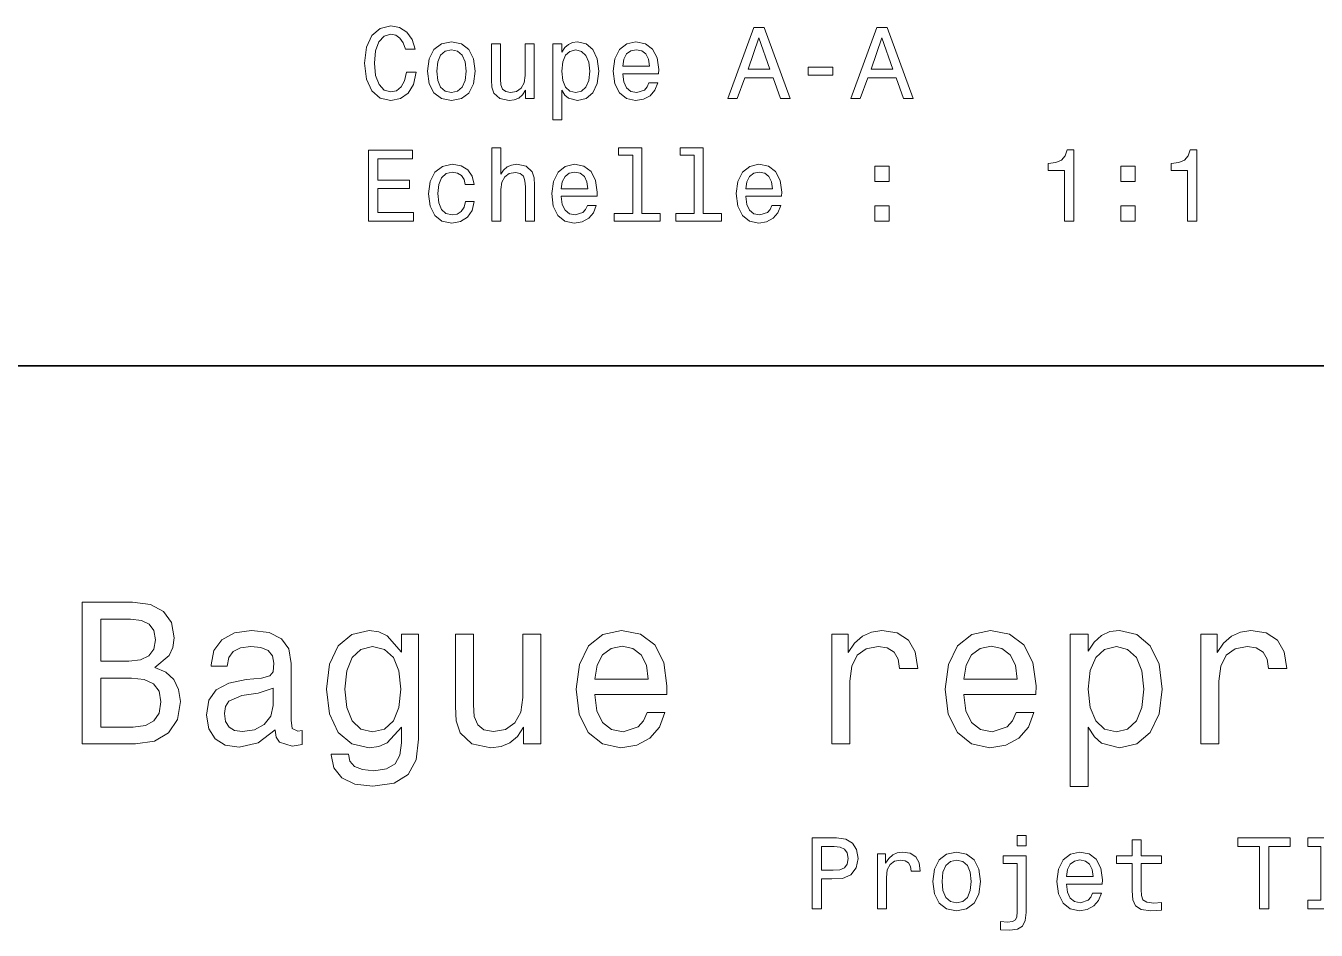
# Model space of a CAD drawing. Extents: x 0 to 297, y 0 to 210.
# Drawn here: x 142.2 to 205.9, y 42.1 to 86.8 of the extents above; entities that cross this region are included whole.
import ezdxf

# ---------------------------------------------------------------- set-up
doc = ezdxf.new("R2010")
doc.units = 0

msp = doc.modelspace()

# ---------------------------------------------------------------- linework, layer by layer
at = {"color": 7, "lineweight": 35}
msp.add_line((97, 70), (287, 70), dxfattribs=at)
at = {"color": 7, "lineweight": 13}
for points in [[(161.030579, 84.496071), (160.929703, 84.072441), (160.763275, 83.769844), (160.531296, 83.583244), (160.258957, 83.522728), (159.931152, 83.613503), (159.67395, 83.885841), (159.502472, 84.329643), (159.446991, 84.944916), (159.502472, 85.555145), (159.6689, 86.00399), (159.926102, 86.276329), (160.258957, 86.372147), (160.501038, 86.321716), (160.707809, 86.180504), (160.869186, 85.95356), (160.980133, 85.640884), (161.459244, 85.640884), (161.307953, 86.119987), (161.0457, 86.483101), (160.687637, 86.710045), (160.258957, 86.790741), (159.72438, 86.664658), (159.315872, 86.31163), (159.053619, 85.731659), (158.962845, 84.944916), (159.053619, 84.158173), (159.315872, 83.578201), (159.72438, 83.220131), (160.258957, 83.099098), (160.727982, 83.194916), (161.106216, 83.462204), (161.373505, 83.90097), (161.514725, 84.496071)], [(176.896561, 83.194916), (177.360535, 83.194916), (177.728699, 84.223732), (179.125671, 84.223732), (179.493835, 83.194916), (179.967896, 83.194916), (178.68692, 86.699959), (178.172501, 86.699959)], [(182.968613, 83.194916), (183.432587, 83.194916), (183.800751, 84.223732), (185.197723, 84.223732), (185.565872, 83.194916), (186.039932, 83.194916), (184.758957, 86.699959), (184.244553, 86.699959)], [(162.074524, 84.546501), (162.155212, 83.931229), (162.387207, 83.477333), (162.755356, 83.194916), (163.249588, 83.099098), (163.738785, 83.194916), (164.106934, 83.47229), (164.338928, 83.926186), (164.424667, 84.546501), (164.338928, 85.161774), (164.106934, 85.620705), (163.738785, 85.898087), (163.249588, 85.998947), (162.755356, 85.898087), (162.387207, 85.615662), (162.155212, 85.161774)], [(168.696274, 85.484543), (168.696274, 85.90313), (168.252472, 85.90313), (168.252472, 82.145927), (168.696274, 82.145927), (168.696274, 83.608459), (168.852615, 83.371429), (169.029129, 83.215088), (169.472931, 83.099098), (169.896561, 83.194916), (170.229416, 83.482376), (170.446274, 83.936272), (170.526962, 84.551544), (170.446274, 85.161774), (170.229416, 85.615662), (169.896561, 85.898087), (169.472931, 85.998947), (169.230865, 85.968689), (169.024094, 85.872871), (168.84758, 85.711487)], [(171.702042, 84.420418), (173.477264, 84.420418), (173.4823, 84.62719), (173.401611, 85.207161), (173.179703, 85.640884), (172.826675, 85.90313), (172.357666, 85.998947), (171.898727, 85.898087), (171.5457, 85.615662), (171.318756, 85.156731), (171.238068, 84.551544), (171.313721, 83.931229), (171.540665, 83.477333), (171.888641, 83.194916), (172.342529, 83.099098), (172.735901, 83.164658), (173.05867, 83.336128), (173.2957, 83.608459), (173.43187, 83.971573), (172.993103, 83.971573), (172.902328, 83.769844), (172.77121, 83.618546), (172.39801, 83.497513), (172.110535, 83.552986), (171.893677, 83.7295), (171.752472, 84.01696), (171.702042, 84.405289)], [(177.890076, 84.652405), (178.429703, 86.195633), (178.96933, 84.652405)], [(183.962128, 84.652405), (184.501755, 86.195633), (185.041382, 84.652405)], [(162.528412, 84.551544), (162.573792, 85.005432), (162.715012, 85.333244), (162.941956, 85.534973), (163.249588, 85.605576), (163.552185, 85.534973), (163.779129, 85.338287), (163.920334, 85.005432), (163.970779, 84.551544), (163.920334, 84.092613), (163.779129, 83.759758), (163.552185, 83.558029), (163.249588, 83.49247), (162.941956, 83.558029), (162.715012, 83.759758), (162.573792, 84.092613)], [(167.329559, 85.90313), (166.885757, 85.90313), (166.885757, 84.339729), (166.835327, 83.976616), (166.689072, 83.714371), (166.462128, 83.552986), (166.164581, 83.502556), (165.927551, 83.5429), (165.776245, 83.663933), (165.690521, 83.870705), (165.670334, 84.163216), (165.670334, 85.90313), (165.226532, 85.90313), (165.226532, 84.122871), (165.241669, 83.764801), (165.337494, 83.467247), (165.62999, 83.194916), (166.099014, 83.099098), (166.351181, 83.134399), (166.568039, 83.225174), (166.754639, 83.381516), (166.90593, 83.608459), (166.90593, 83.194916), (167.329559, 83.194916)], [(169.397293, 83.497513), (169.099731, 83.563072), (168.882874, 83.764801), (168.746704, 84.092613), (168.701324, 84.551544), (168.746704, 85.005432), (168.882874, 85.333244), (169.099731, 85.52993), (169.397293, 85.600533), (169.669617, 85.52993), (169.886475, 85.328201), (170.022644, 85.000389), (170.073074, 84.551544), (170.022644, 84.097656), (169.886475, 83.764801), (169.669617, 83.563072)], [(171.702042, 84.793617), (171.757523, 85.141602), (171.893677, 85.398804), (172.100464, 85.555145), (172.372787, 85.610619), (172.640076, 85.555145), (172.846848, 85.398804), (172.972931, 85.141602), (173.018326, 84.793617)], [(180.855499, 84.349815), (182.075958, 84.349815), (182.075958, 84.74823), (180.855499, 84.74823)], [(159.154495, 77.148087), (161.373505, 77.148087), (161.373505, 77.571716), (159.618469, 77.571716), (159.618469, 78.756874), (161.18187, 78.756874), (161.18187, 79.175461), (159.618469, 79.175461), (159.618469, 80.224457), (161.33316, 80.224457), (161.33316, 80.648087), (159.154495, 80.648087)], [(165.241669, 77.148087), (165.685471, 77.148087), (165.685471, 78.711487), (165.730865, 79.069557), (165.877106, 79.331802), (166.104065, 79.493187), (166.406647, 79.553703), (166.648727, 79.503273), (166.800018, 79.367104), (166.875671, 79.14016), (166.900894, 78.83757), (166.900894, 77.148087), (167.344696, 77.148087), (167.344696, 78.928345), (167.324524, 79.286415), (167.233734, 79.583969), (166.936188, 79.8563), (166.472214, 79.952118), (166.220047, 79.916817), (166.003189, 79.820999), (165.82164, 79.669701), (165.685471, 79.462929), (165.685471, 80.769127), (165.241669, 80.769127)], [(172.196274, 80.395927), (172.196274, 77.521286), (171.283447, 77.521286), (171.283447, 77.148087), (173.547867, 77.148087), (173.547867, 77.521286), (172.640076, 77.521286), (172.640076, 80.769127), (171.500305, 80.769127), (171.500305, 80.395927)], [(175.2323, 80.395927), (175.2323, 77.521286), (174.319473, 77.521286), (174.319473, 77.148087), (176.583893, 77.148087), (176.583893, 77.521286), (175.676102, 77.521286), (175.676102, 80.769127), (174.536331, 80.769127), (174.536331, 80.395927)], [(193.519043, 77.148087), (193.977966, 77.148087), (193.977966, 80.673302), (193.63504, 80.673302), (193.54425, 80.365669), (193.362701, 80.15889), (193.085327, 80.037857), (192.702042, 79.997513), (192.702042, 79.639442), (193.519043, 79.639442)], [(199.591095, 77.148087), (200.050018, 77.148087), (200.050018, 80.673302), (199.707077, 80.673302), (199.616302, 80.365669), (199.434753, 80.15889), (199.157364, 80.037857), (198.774078, 79.997513), (198.774078, 79.639442), (199.591095, 79.639442)], [(163.93042, 78.958603), (164.369186, 78.958603), (164.278412, 79.362061), (164.061554, 79.679787), (163.723648, 79.876472), (163.284897, 79.952118), (162.800751, 79.851257), (162.432587, 79.568832), (162.200607, 79.109901), (162.119904, 78.494629), (162.195557, 77.884399), (162.422501, 77.430504), (162.780579, 77.148087), (163.26976, 77.052269), (163.703476, 77.127914), (164.041382, 77.339729), (164.273361, 77.672585), (164.374237, 78.116386), (163.950607, 78.116386), (163.874954, 77.833969), (163.733734, 77.622147), (163.532013, 77.491028), (163.284897, 77.450684), (162.977264, 77.516243), (162.755356, 77.717972), (162.619186, 78.045784), (162.573792, 78.509758), (162.619186, 78.963646), (162.760391, 79.291458), (162.98735, 79.493187), (163.284897, 79.563789), (163.547134, 79.518402), (163.743835, 79.402412), (163.874954, 79.21077)], [(168.666016, 78.373589), (170.441238, 78.373589), (170.446274, 78.58036), (170.365585, 79.160332), (170.143677, 79.594055), (169.790665, 79.8563), (169.32164, 79.952118), (168.862701, 79.851257), (168.509674, 79.568832), (168.28273, 79.109901), (168.202042, 78.504715), (168.277695, 77.884399), (168.504639, 77.430504), (168.852615, 77.148087), (169.306503, 77.052269), (169.699875, 77.117828), (170.022644, 77.289299), (170.259674, 77.56163), (170.395844, 77.924744), (169.957092, 77.924744), (169.866302, 77.723015), (169.735184, 77.571716), (169.361984, 77.450684), (169.074524, 77.506157), (168.857666, 77.682671), (168.716446, 77.970131), (168.666016, 78.358459)], [(177.774094, 78.373589), (179.549301, 78.373589), (179.554352, 78.58036), (179.473663, 79.160332), (179.251755, 79.594055), (178.898727, 79.8563), (178.429703, 79.952118), (177.970779, 79.851257), (177.617752, 79.568832), (177.390808, 79.109901), (177.310104, 78.504715), (177.385757, 77.884399), (177.612701, 77.430504), (177.960693, 77.148087), (178.414581, 77.052269), (178.807953, 77.117828), (179.130722, 77.289299), (179.367752, 77.56163), (179.503906, 77.924744), (179.065155, 77.924744), (178.97438, 77.723015), (178.843246, 77.571716), (178.470047, 77.450684), (178.182587, 77.506157), (177.965729, 77.682671), (177.824524, 77.970131), (177.774094, 78.358459)], [(184.153778, 79.104858), (184.849731, 79.104858), (184.849731, 79.8563), (184.153778, 79.8563)], [(196.297852, 79.104858), (196.99382, 79.104858), (196.99382, 79.8563), (196.297852, 79.8563)], [(168.666016, 78.746788), (168.721497, 79.094772), (168.857666, 79.351974), (169.064438, 79.508316), (169.336761, 79.563789), (169.604065, 79.508316), (169.810837, 79.351974), (169.936905, 79.094772), (169.9823, 78.746788)], [(177.774094, 78.746788), (177.829559, 79.094772), (177.965729, 79.351974), (178.172501, 79.508316), (178.444839, 79.563789), (178.712128, 79.508316), (178.9189, 79.351974), (179.044983, 79.094772), (179.090363, 78.746788)], [(184.153778, 77.148087), (184.849731, 77.148087), (184.849731, 77.899529), (184.153778, 77.899529)], [(196.297852, 77.148087), (196.99382, 77.148087), (196.99382, 77.899529), (196.297852, 77.899529)], [(148.612396, 55.115993), (149.318451, 55.701008), (149.5, 56.094379), (149.560516, 56.578529), (149.429398, 57.335014), (149.036026, 57.879681), (148.400574, 58.212536), (147.51297, 58.333572), (145.021622, 58.333572), (145.021622, 51.333572), (147.65419, 51.333572), (148.592224, 51.474781), (149.288193, 51.888329), (149.721909, 52.543945), (149.873199, 53.431557), (149.782425, 54.026657), (149.540344, 54.520893), (149.146973, 54.884003)], [(147.321335, 55.428673), (145.94957, 55.428673), (145.94957, 57.496395), (147.402023, 57.496395), (147.946686, 57.435879), (148.329971, 57.254322), (148.561966, 56.941643), (148.642654, 56.477665), (148.55188, 56.013687), (148.309799, 55.690922), (147.896255, 55.489193)], [(154.553314, 52.039623), (154.553314, 52.009365), (154.603745, 51.666424), (154.755051, 51.424351), (155.390503, 51.232708), (155.884735, 51.3134), (155.884735, 51.999279), (155.672913, 51.969021), (155.390503, 52.100143), (155.340057, 52.503601), (155.340057, 55.307636), (155.219025, 56.023773), (154.865997, 56.528095), (154.250732, 56.830688), (153.383286, 56.941643), (152.536026, 56.820602), (151.910675, 56.477665), (151.517303, 55.943081), (151.386169, 55.23703), (151.386169, 55.176514), (152.182999, 55.176514), (152.253601, 55.600143), (152.47551, 55.902737), (152.838623, 56.084293), (153.353027, 56.1549), (153.84726, 56.104465), (154.200287, 55.953171), (154.412109, 55.690922), (154.482712, 55.327808), (154.442368, 54.904179), (154.280991, 54.692364), (153.877533, 54.591499), (153.121048, 54.510807), (152.253601, 54.32925), (151.638336, 54.006485), (151.275223, 53.502159), (151.164276, 52.755764), (151.265137, 52.090057), (151.57782, 51.595821), (152.082138, 51.283138), (152.778107, 51.172188), (153.716141, 51.384007)], [(161.623932, 51.575645), (161.623932, 56.75), (160.776657, 56.75), (160.776657, 55.872478), (160.080704, 56.669308), (159.657074, 56.871037), (159.182999, 56.941643), (158.325653, 56.739914), (157.659943, 56.175072), (157.226227, 55.267288), (157.074936, 54.046829), (157.226227, 52.81628), (157.659943, 51.908501), (158.325653, 51.333572), (159.182999, 51.14193), (159.667145, 51.212536), (160.070618, 51.394093), (160.776657, 52.160664), (160.776657, 51.394093), (160.695969, 50.788902), (160.474075, 50.355186), (160.050446, 50.103024), (159.414993, 50.012245), (158.860229, 50.072765), (158.466858, 50.224064), (158.234879, 50.486309), (158.164276, 50.839336), (157.306915, 50.839336), (157.306915, 50.798988), (157.438049, 50.153458), (157.841507, 49.669308), (158.48703, 49.356628), (159.364563, 49.245674), (160.413544, 49.396973), (161.109512, 49.820602), (161.502884, 50.556915)], [(167.655624, 56.75), (166.768021, 56.75), (166.768021, 53.623199), (166.667145, 52.896973), (166.374649, 52.372478), (165.920761, 52.049709), (165.325653, 51.948845), (164.851593, 52.029537), (164.548996, 52.271614), (164.377533, 52.685158), (164.337189, 53.270172), (164.337189, 56.75), (163.44957, 56.75), (163.44957, 53.18948), (163.479828, 52.473343), (163.671478, 51.878242), (164.256485, 51.333572), (165.194534, 51.14193), (165.698853, 51.212536), (166.132568, 51.394093), (166.505768, 51.706772), (166.808365, 52.160664), (166.808365, 51.333572), (167.655624, 51.333572)], [(170.328537, 53.78458), (173.878967, 53.78458), (173.889053, 54.198124), (173.727676, 55.358067), (173.283875, 56.225502), (172.57782, 56.75), (171.639771, 56.941643), (170.721909, 56.739914), (170.015854, 56.175072), (169.561966, 55.257202), (169.400574, 54.046829), (169.55188, 52.806194), (170.005768, 51.898415), (170.701736, 51.333572), (171.609512, 51.14193), (172.396255, 51.273052), (173.041794, 51.615993), (173.515854, 52.160664), (173.788193, 52.886887), (172.910675, 52.886887), (172.729111, 52.483429), (172.466858, 52.180836), (171.720459, 51.938759), (171.145538, 52.049709), (170.711823, 52.402737), (170.429398, 52.977665), (170.328537, 53.754322)], [(182.028824, 51.333572), (182.916428, 51.333572), (182.916428, 54.430115), (183.007202, 55.176514), (183.279541, 55.711094), (183.723358, 56.033859), (184.318451, 56.144814), (184.762253, 56.074207), (185.095108, 55.872478), (185.296844, 55.529537), (185.367447, 55.065559), (186.265137, 55.065559), (186.144104, 55.882565), (185.811249, 56.467579), (185.256485, 56.820602), (184.5, 56.941643), (183.985596, 56.86095), (183.541794, 56.659222), (183.148422, 56.31628), (182.835739, 55.852303), (182.835739, 56.75), (182.028824, 56.75)], [(188.544678, 53.78458), (192.095108, 53.78458), (192.105194, 54.198124), (191.943817, 55.358067), (191.5, 56.225502), (190.793961, 56.75), (189.855911, 56.941643), (188.938049, 56.739914), (188.231995, 56.175072), (187.778107, 55.257202), (187.61673, 54.046829), (187.768021, 52.806194), (188.221909, 51.898415), (188.917877, 51.333572), (189.825653, 51.14193), (190.612396, 51.273052), (191.257935, 51.615993), (191.731995, 52.160664), (192.004333, 52.886887), (191.126801, 52.886887), (190.945251, 52.483429), (190.683014, 52.180836), (189.936615, 51.938759), (189.361679, 52.049709), (188.927963, 52.402737), (188.645538, 52.977665), (188.544678, 53.754322)], [(194.677246, 55.912823), (194.677246, 56.75), (193.789627, 56.75), (193.789627, 49.235588), (194.677246, 49.235588), (194.677246, 52.160664), (194.989929, 51.6866), (195.342941, 51.373917), (196.23056, 51.14193), (197.07782, 51.333572), (197.74353, 51.908501), (198.177246, 52.81628), (198.338623, 54.046829), (198.177246, 55.267288), (197.74353, 56.175072), (197.07782, 56.739914), (196.23056, 56.941643), (195.746399, 56.881123), (195.332855, 56.68948), (194.979828, 56.366714)], [(200.244965, 51.333572), (201.132568, 51.333572), (201.132568, 54.430115), (201.223343, 55.176514), (201.495682, 55.711094), (201.939484, 56.033859), (202.534592, 56.144814), (202.978394, 56.074207), (203.311249, 55.872478), (203.51297, 55.529537), (203.583588, 55.065559), (204.481277, 55.065559), (204.360229, 55.882565), (204.027374, 56.467579), (203.472626, 56.820602), (202.716141, 56.941643), (202.201736, 56.86095), (201.757935, 56.659222), (201.364563, 56.31628), (201.05188, 55.852303), (201.05188, 56.75), (200.244965, 56.75)], [(157.992798, 54.046829), (158.083572, 54.944523), (158.355911, 55.610229), (158.779541, 56.003601), (159.344391, 56.144814), (159.939484, 56.003601), (160.383286, 55.610229), (160.655624, 54.944523), (160.756485, 54.046829), (160.655624, 53.12896), (160.383286, 52.473343), (159.939484, 52.069885), (159.344391, 51.938759), (158.779541, 52.069885), (158.355911, 52.473343), (158.083572, 53.13905)], [(170.328537, 54.530979), (170.439484, 55.226944), (170.711823, 55.741352), (171.125366, 56.054031), (171.670029, 56.164986), (172.20462, 56.054031), (172.618164, 55.741352), (172.870331, 55.226944), (172.961105, 54.530979)], [(188.544678, 54.530979), (188.655624, 55.226944), (188.927963, 55.741352), (189.341507, 56.054031), (189.886169, 56.164986), (190.420761, 56.054031), (190.834305, 55.741352), (191.086456, 55.226944), (191.177246, 54.530979)], [(196.079254, 51.938759), (195.484161, 52.069885), (195.050446, 52.473343), (194.778107, 53.12896), (194.687317, 54.046829), (194.778107, 54.954609), (195.050446, 55.610229), (195.484161, 56.003601), (196.079254, 56.144814), (196.623932, 56.003601), (197.057648, 55.600143), (197.329987, 54.944523), (197.430847, 54.046829), (197.329987, 53.13905), (197.057648, 52.473343), (196.623932, 52.069885)], [(147.543228, 52.17075), (145.94957, 52.17075), (145.94957, 54.581409), (147.452454, 54.581409), (148.087906, 54.510807), (148.541794, 54.298988), (148.814133, 53.935879), (148.904907, 53.411381), (148.814133, 52.856628), (148.561966, 52.473343), (148.138336, 52.241352)], [(154.452454, 53.229828), (154.331421, 52.70533), (154.008652, 52.301872), (153.524506, 52.039623), (152.929398, 51.948845), (152.546112, 51.999279), (152.273773, 52.160664), (152.10231, 52.443081), (152.05188, 52.836452), (152.092224, 53.18948), (152.253601, 53.441643), (152.899139, 53.724064), (153.716141, 53.8451), (154.452454, 54.087173)], [(181.05072, 43.194916), (181.514694, 43.194916), (181.514694, 44.672581), (182.029114, 44.672581), (182.548569, 44.697796), (182.962112, 44.87431), (183.229401, 45.217251), (183.320175, 45.686272), (183.249573, 46.119987), (183.047836, 46.43771), (182.714981, 46.629353), (182.261093, 46.694916), (181.05072, 46.694916)], [(191.616287, 46.815952), (191.172485, 46.815952), (191.172485, 46.31163), (191.616287, 46.31163)], [(196.846115, 45.434109), (196.846115, 44.07748), (196.876373, 43.638721), (197.017578, 43.336124), (197.300003, 43.159615), (197.779114, 43.099094), (198.303604, 43.12431), (198.303604, 43.507595), (197.920319, 43.477337), (197.572342, 43.517681), (197.385742, 43.643764), (197.305054, 43.855579), (197.289917, 44.15313), (197.289917, 45.434109), (198.303604, 45.434109), (198.303604, 45.812351), (197.289917, 45.812351), (197.289917, 46.604137), (196.846115, 46.604137), (196.846115, 45.812351), (196.079544, 45.812351), (196.079544, 45.434109)], [(203.13501, 43.194916), (203.598999, 43.194916), (203.598999, 46.271286), (204.658081, 46.271286), (204.658081, 46.694916), (202.070892, 46.694916), (202.070892, 46.271286), (203.13501, 46.271286)], [(206.171036, 43.618546), (205.525513, 43.618546), (205.525513, 43.194916), (207.280548, 43.194916), (207.280548, 43.618546), (206.63501, 43.618546), (206.63501, 46.271286), (207.280548, 46.271286), (207.280548, 46.694916), (205.525513, 46.694916), (205.525513, 46.271286), (206.171036, 46.271286)], [(182.13501, 46.266243), (182.437607, 46.235981), (182.659515, 46.14016), (182.790634, 45.963646), (182.836029, 45.686272), (182.785599, 45.393764), (182.649429, 45.217251), (182.417435, 45.126472), (182.099716, 45.101257), (181.514694, 45.101257), (181.514694, 46.266243)], [(184.273346, 43.194916), (184.717148, 43.194916), (184.717148, 44.743187), (184.762543, 45.116386), (184.898712, 45.383675), (185.120605, 45.545059), (185.418152, 45.600536), (185.64006, 45.565231), (185.806488, 45.464367), (185.907349, 45.2929), (185.942657, 45.060909), (186.391495, 45.060909), (186.330978, 45.46941), (186.164551, 45.761917), (185.887177, 45.938431), (185.508942, 45.998951), (185.251724, 45.958603), (185.029831, 45.857738), (184.833145, 45.686272), (184.676804, 45.454281), (184.676804, 45.90313), (184.273346, 45.90313)], [(187.01181, 44.546501), (187.092514, 43.931229), (187.324493, 43.477337), (187.692657, 43.194916), (188.18689, 43.099094), (188.676086, 43.194916), (189.044235, 43.472294), (189.27623, 43.926186), (189.361969, 44.546501), (189.27623, 45.161774), (189.044235, 45.620708), (188.676086, 45.898087), (188.18689, 45.998951), (187.692657, 45.898087), (187.324493, 45.615665), (187.092514, 45.161774)], [(193.603317, 44.420422), (195.37854, 44.420422), (195.383575, 44.627193), (195.302887, 45.207165), (195.080978, 45.640881), (194.727951, 45.90313), (194.258942, 45.998951), (193.800003, 45.898087), (193.446976, 45.615665), (193.220032, 45.156731), (193.139343, 44.551544), (193.214996, 43.931229), (193.44194, 43.477337), (193.789917, 43.194916), (194.243805, 43.099094), (194.637177, 43.164658), (194.959946, 43.336124), (195.196976, 43.608459), (195.333145, 43.971573), (194.894379, 43.971573), (194.803604, 43.769844), (194.672485, 43.618546), (194.299286, 43.497509), (194.01181, 43.552986), (193.794952, 43.7295), (193.653748, 44.01696), (193.603317, 44.405289)], [(187.465714, 44.551544), (187.511093, 45.005436), (187.652313, 45.333244), (187.879257, 45.534973), (188.18689, 45.605579), (188.489487, 45.534973), (188.716431, 45.338287), (188.857635, 45.005436), (188.908066, 44.551544), (188.857635, 44.092609), (188.716431, 43.759758), (188.489487, 43.558029), (188.18689, 43.492466), (187.879257, 43.558029), (187.652313, 43.759758), (187.511093, 44.092609)], [(190.355484, 42.564514), (190.355484, 42.166096), (190.809372, 42.140881), (191.197693, 42.191315), (191.444809, 42.347652), (191.575943, 42.619987), (191.616287, 43.008316), (191.616287, 45.812351), (190.476517, 45.812351), (190.476517, 45.434109), (191.172485, 45.434109), (191.172485, 43.043617), (191.152313, 42.801544), (191.086746, 42.650246), (190.940491, 42.564514), (190.693375, 42.539295)], [(193.603317, 44.793617), (193.658798, 45.141602), (193.794952, 45.398808), (194.00174, 45.555145), (194.274063, 45.610622), (194.541351, 45.555145), (194.748123, 45.398808), (194.874207, 45.141602), (194.919601, 44.793617)]]:
    msp.add_lwpolyline(points, close=True, dxfattribs=at)

doc.saveas('drawing.dxf')
